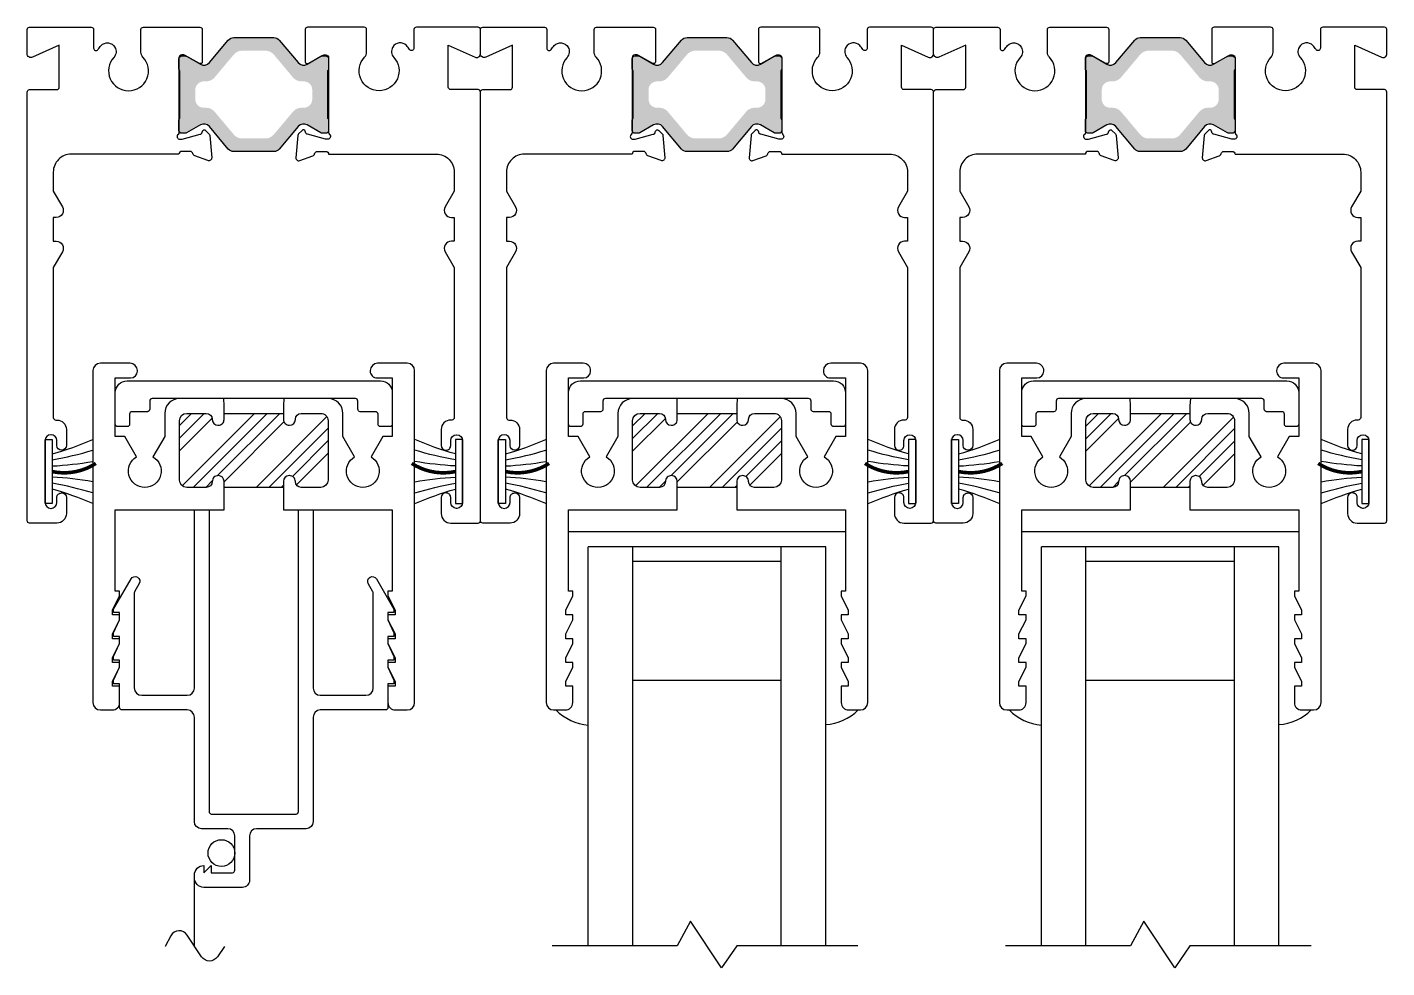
# Model space of a CAD drawing. Extents: x -36.5 to 54.9, y -68.3 to 27.7.
# Drawn here: x -2.86 to 2.87, y 15.66 to 19.62 of the extents above; entities that cross this region are included whole.
import ezdxf

# ---------------------------------------------------------------- set-up
doc = ezdxf.new("R2010")
doc.units = 0
doc.header["$LTSCALE"] = 0.25
doc.header["$MEASUREMENT"] = 0
doc.layers.get('0').update_dxf_attribs({"linetype": 'CONTINUOUS'})
for name, color, linetype in [('FRAME', 1, 'CONTINUOUS'), ('GEOMETRY', 7, 'CONTINUOUS'), ('GLASS-VINYL', 7, 'CONTINUOUS'), ('SASH', 5, 'CONTINUOUS'), ('SEAL', 7, 'CONTINUOUS'), ('VENT', 5, 'CONTINUOUS')]:
    doc.layers.add(name, color=color, linetype=linetype)
doc.styles.get("Standard").update_dxf_attribs({"font": 'simplex.shx'})

# ---------------------------------------------------------------- blocks, each defined once
blk = doc.blocks.new('RALE-SREADER')
at = {"layer": 'GEOMETRY', "color": 1}
blk.add_lwpolyline([(0.1350000000000016, -0.08000000000000185), (0.0699999437849872, -0.08000000000000185, 0.414213562373095), (0.05999994378498741, -0.09000000000000341), (0.05999994378498741, -0.1330000000000027, -0.414213562373095), (0.04999994378498762, -0.1430000000000042), (0.009999999999999787, -0.1430000000000042, -0.414213562373095), (0, -0.1330000000000027), (0, 0, -0.414213562373095), (0.05000000000000071, 0.05000000000000071), (1.115999999999996, 0.05000000000000071, -0.414213562373095), (1.165999999999997, 0), (1.165999999999997, -0.1330000000000027, -0.414213562373095), (1.155999999999997, -0.1430000000000042), (1.116000056215002, -0.1430000000000042, -0.414213562373095), (1.106000056215002, -0.1330000000000027), (1.106000056215002, -0.09000000000000341, 0.414213562373095), (1.096000056215003, -0.08000000000000185), (1.030999999999993, -0.08000000000000185, -0.414213562373095), (1.020999999999994, -0.07000000000000028), (1.020999999999994, -0.03499999999999659, 0.414213562373095), (1.010999999999994, -0.02499999999999858), (0.1549999999999994, -0.02499999999999858, 0.414213562373114), (0.1449999999999996, -0.03499999999999659), (0.1450000000000014, -0.07000000000000028, -0.4142135623731137)], format="xyb", close=True, dxfattribs=at)
blk = doc.blocks.new('3075 TOP RAIL')
h = blk.add_hatch()
h.set_pattern_fill('ANSI34', scale=0.3, style=0)
h.set_pattern_definition([(45, (-1.251662558961418, -5.860402020932271), (-0.1590990257669732, 0.1590990257669732), []), (45, (-1.198629550461418, -5.860402020932271), (-0.1590990257669732, 0.1590990257669732), []), (45, (-1.145596541661418, -5.860402020932271), (-0.1590990257669732, 0.1590990257669732), []), (45, (-1.092563533161418, -5.860402020932271), (-0.1590990257669732, 0.1590990257669732), [])])
h.paths.add_polyline_path([(-0.1250000000000089, 0.3119999999999941), (-0.1250000000000089, 0.2859999999999969, -0.4142135623731111), (-0.1489999999999956, 0.261999999999996), (-0.1510000000000051, 0.261999999999996, -0.4142135623730841), (-0.175000000000006, 0.2859999999999969), (-0.175000000000006, 0.2869999999999875, 0.414213562373095), (-0.2000000000000117, 0.3119999999999932), (-0.2820000000000054, 0.3119999999999932, 0.414213562373095), (-0.3130000000000113, 0.2810000000000015), (-0.3130000000000113, 0.03100000000000147, 0.4142135623730826), (-0.2820000000000054, -4.440892098500626e-15), (-0.2000000000000117, -4.440892098500626e-15, 0.4142135623732927), (-0.174999999999935, 0.02500000000001901, -0.4142135623728921), (-0.1499999999999435, 0.04999999999999272), (-0.1489999999999956, 0.04999999999999272, -0.4142135623730841), (-0.1250000000000089, 0.02599999999999181), (-0.1250000000000058, 0), (0.1249999999999911, 0), (0.1249999999999911, 0.02599999999999181, -0.414213562373095), (0.148999999999992, 0.04999999999999272), (0.1499999999999257, 0.04999999999999272, -0.4142135623732928), (0.1749999999999883, 0.02499999999998437, 0.4142135623728765), (0.199999999999994, -4.440892098500626e-15), (0.2819999999999876, -4.440892098500626e-15, 0.4142135623730866), (0.3129999999999935, 0.03100000000000147), (0.3129999999999935, 0.2810000000000015, 0.4142135623730951), (0.2819999999999876, 0.3119999999999932), (0.199999999999994, 0.3119999999999932, 0.4142135623730951), (0.1749999999999883, 0.2870000000000017), (0.1749999999999883, 0.2859999999999969, -0.414213562373095), (0.1509999999999874, 0.261999999999996), (0.148999999999992, 0.261999999999996, -0.4142135623731057), (0.1249999999999911, 0.2859999999999969), (0.1249999999999911, 0.3119999999999941)])
at = {"color": 7}
for p, q in [((-0.1250000000000053, 0.3119999999999941), (0.1249999999999956, 0.3119999999999941)), ((0.1249999999999982, 0), (-0.1249999999999982, 0))]:
    blk.add_line(p, q, dxfattribs=at)
for points in [[(-0.1489999999999956, 0.04999999999999272), (-0.1499999999999435, 0.04999999999999272, 0.4142135623731003), (-0.174999999999935, 0.02500000000000124, -0.4142135623730846), (-0.2000000000000117, -4.440892098500626e-15), (-0.2820000000000054, -4.440892098500626e-15, -0.4142135623730825), (-0.3130000000000113, 0.03100000000000147), (-0.3130000000000113, 0.2810000000000015, -0.414213562373095), (-0.2820000000000054, 0.3119999999999932), (-0.2000000000000117, 0.3119999999999932, -0.414213562373095), (-0.175000000000006, 0.2869999999999875), (-0.175000000000006, 0.2859999999999969, 0.4142135623730841), (-0.1510000000000051, 0.261999999999996), (-0.1489999999999956, 0.261999999999996, 0.4142135623731111), (-0.1250000000000089, 0.2859999999999969), (-0.1250000000000089, 0.3429999999999849), (-0.1260436310120898, 0.3739999999999908), (-0.1560000000000006, 0.3739999999999908), (-0.3130000000000113, 0.3739999999999908, 0.4142135623730971), (-0.3750000000000089, 0.3119999999999932), (-0.3750000000000089, 0.2144922678357757), (-0.4245000000000037, 0.1287557528611059, -3.732050807568894), (-0.4935000000000063, 0.1287557528611059), (-0.543000000000001, 0.2144922678357757), (-0.5830000000000073, 0.2144922678357757), (-0.5830000000000073, 0.4609999999999799), (-0.5190000000000001, 0.4609999999999799, 0.414213562373095), (-0.4900000000000038, 0.4899999999999762), (-0.4900000000000038, 0.4919999999999858, 0.4142135623730992), (-0.5210000000000097, 0.5229999999999917), (-0.6460000000000097, 0.5229999999999917, 0.4142135623730909), (-0.6770000000000156, 0.4919999999999858), (-0.6770000000000156, -0.9060000000000104, 0.4142135623730909), (-0.6460000000000097, -0.9370000000000163), (-0.5959999999999983, -0.9370000000000163, 0.4142135623730992), (-0.5650000000000066, -0.9060000000000104), (-0.5650000000000066, -0.8370000000000077), (-0.5950000000000077, -0.8370000000000077), (-0.5950000000000077, -0.8170000000000117), (-0.5650000000000066, -0.7570000000000094), (-0.5650000000000066, -0.7369999999999992), (-0.5950000000000077, -0.7369999999999992), (-0.5950000000000077, -0.7170000000000174), (-0.5650000000000066, -0.6570000000000151), (-0.5650000000000066, -0.6370000000000049), (-0.5950000000000077, -0.6370000000000049), (-0.5950000000000077, -0.6170000000000089), (-0.5650000000000066, -0.5570000000000208), (-0.5650000000000066, -0.5370000000000106), (-0.5950000000000077, -0.5370000000000106), (-0.5950000000000077, -0.5170000000000146), (-0.5650000000000066, -0.4570000000000123), (-0.5650000000000066, -0.4370000000000163), (-0.5830000000000073, -0.4370000000000163), (-0.5830000000000073, -0.09400000000001274), (-0.1249999999999947, -0.09400000000001274), (-0.1250000000000089, 0.02599999999999181, 0.4142135623730841)], [(0.5829999999999895, -0.4370000000000163), (0.565000000000003, -0.4370000000000163), (0.565000000000003, -0.4570000000000123), (0.59499999999999, -0.5170000000000146), (0.59499999999999, -0.5370000000000106), (0.565000000000003, -0.5370000000000106), (0.565000000000003, -0.5570000000000208), (0.59499999999999, -0.6170000000000089), (0.59499999999999, -0.6370000000000049), (0.565000000000003, -0.6370000000000049), (0.565000000000003, -0.6570000000000151), (0.59499999999999, -0.7170000000000174), (0.59499999999999, -0.7369999999999992), (0.565000000000003, -0.7369999999999992), (0.565000000000003, -0.7570000000000094), (0.59499999999999, -0.8170000000000117), (0.59499999999999, -0.8370000000000077), (0.565000000000003, -0.8370000000000077), (0.565000000000003, -0.9060000000000104, 0.4142135623731035), (0.5959999999999948, -0.9370000000000163), (0.6459999999999919, -0.9370000000000163, 0.414213562373095), (0.6769999999999978, -0.9060000000000104), (0.6769999999999978, 0.4919999999999858, 0.414213562373095), (0.6459999999999919, 0.5229999999999917), (0.5209999999999919, 0.5229999999999917, 0.414213562373095), (0.489999999999986, 0.4919999999999858), (0.489999999999986, 0.4899999999999762, 0.414213562373095), (0.5189999999999966, 0.4609999999999799), (0.5830000000000037, 0.4609999999999799), (0.5830000000000037, 0.2144922678357615), (0.5429999999999833, 0.2144922678357615), (0.4934999999999885, 0.1287557528611059, -3.732050807568821), (0.4245000000000001, 0.1287557528611059), (0.3749999999999911, 0.2144922678357615), (0.3750000000000053, 0.3119999999999932, 0.414213562373095), (0.3129999999999935, 0.3739999999999908), (0.1559999999999828, 0.3739999999999908), (0.1269563689878961, 0.3739999999999908), (0.1249999999999911, 0.3429999999999849), (0.1249999999999911, 0.2859999999999969, 0.4142135623731058), (0.148999999999992, 0.261999999999996), (0.1509999999999874, 0.261999999999996, 0.414213562373095), (0.1749999999999883, 0.2859999999999969), (0.1749999999999883, 0.2870000000000017, -0.4142135623730951), (0.199999999999994, 0.3119999999999932), (0.2819999999999876, 0.3119999999999932, -0.414213562373095), (0.3129999999999935, 0.2810000000000015), (0.3129999999999935, 0.03100000000000147, -0.4142135623730867), (0.2819999999999876, -4.440892098500626e-15), (0.199999999999994, -4.440892098500626e-15, -0.4142135623730741), (0.1749999999999883, 0.02500000000000124, 0.414213562373095), (0.1499999999999257, 0.04999999999999272), (0.148999999999992, 0.04999999999999272, 0.414213562373095), (0.1249999999999911, 0.02599999999999181), (0.1249999999999911, -0.09400000000001274), (0.5829999999999895, -0.09400000000001274)]]:
    blk.add_lwpolyline(points, format="xyb", close=True)
blk.add_blockref('RALE-SREADER', (-0.5830000000000014, 0.3989999999999894))
blk = doc.blocks.new('3766 SCREEN ADAPTER')
blk.add_line((0.2500093292408889, 1.836319322575617), (0.2499999999999998, 1.544000000000141))
blk.add_lwpolyline([(0.2099999999997881, 1.52800000000015), (0.179999999999787, 1.498000000000134), (0.179999999999787, 1.52800000000015), (0.08999999999979269, 1.52800000000015, 0.4142135623731015), (0.07999999999979268, 1.51800000000015), (0.07999999999979268, 1.373000000000149, 0.414213562373095), (0.1099999999997929, 1.343000000000148), (0.2199999999999993, 1.343000000000148, -0.414213562373095), (0.2499999999999996, 1.313000000000148), (0.2499999999999996, 0.8730000000001468, 0.414213562373095), (0.2799999999999994, 0.8430000000001465), (0.55499999999877, 0.8430000000001474, -0.414213562373095), (0.5649999999987751, 0.8330000000001423), (0.5649999999987751, 0.733000000000148), (0.5899999999987808, 0.733000000000148), (0.5899999999987808, 0.7180000000001474), (0.5649999999987751, 0.6630000000001406), (0.5649999999987751, 0.6330000000001466), (0.5899999999987808, 0.6330000000001466), (0.5899999999987808, 0.618000000000146), (0.5649999999987751, 0.5630000000001463), (0.5649999999987751, 0.5330000000001451), (0.5899999999987808, 0.5330000000001451), (0.5899999999987808, 0.5180000000001446), (0.5649999999987751, 0.463000000000152), (0.5649999999987751, 0.4330000000001508), (0.5899999999987808, 0.4330000000001508), (0.5899999999987808, 0.4180000000001503), (0.5166765158116955, 0.2910000000001407, -0.9999999999999997), (0.4820354996603124, 0.3110000000001438), (0.5016602540366075, 0.3449910716659605, 0.1316524975873982), (0.5029999999987633, 0.3499910716659631), (0.5029999999987633, 0.7500000000001439, 0.414213562373095), (0.4719999999987716, 0.7810000000001427), (0.2799999999999994, 0.7810000000001436, 0.414213562373095), (0.2499999999999991, 0.7510000000001433), (0.2499999999999996, 0), (0.1880000000000002, 0), (0.1879999999999993, 1.271000000000148, 0.414213562373108), (0.177999999999999, 1.281000000000148), (-0.1780000000000013, 1.281000000000147, 0.414213562373095), (-0.1880000000000011, 1.271000000000147), (-0.1879999999999999, 0), (-0.2500000000000007, 0), (-0.2500000000000004, 0.7510000000001398, 0.4142135623730908), (-0.2800000000000002, 0.78100000000014), (-0.472000000001231, 0.7810000000001427, 0.414213562373095), (-0.5030000000012369, 0.7500000000001439), (-0.5030000000012369, 0.3499910716659631, 0.1316524975873955), (-0.5016602540390811, 0.3449910716659605), (-0.4820354996627718, 0.3110000000001438, -0.9999999999999999), (-0.5166765158141406, 0.2910000000001407), (-0.590000000001226, 0.4180000000001503), (-0.590000000001226, 0.4330000000001508), (-0.5650000000012203, 0.4330000000001508), (-0.5650000000012203, 0.4630000000001449), (-0.590000000001226, 0.5180000000001446), (-0.590000000001226, 0.5330000000001451), (-0.5650000000012203, 0.5330000000001451), (-0.5650000000012203, 0.5630000000001463), (-0.590000000001226, 0.618000000000146), (-0.590000000001226, 0.6330000000001466), (-0.5650000000012203, 0.6330000000001395), (-0.5650000000012203, 0.6630000000001406), (-0.590000000001226, 0.7180000000001474), (-0.590000000001226, 0.733000000000148), (-0.5650000000012203, 0.733000000000148), (-0.5650000000012203, 0.8330000000001423, -0.4142135623730951), (-0.5550000000012294, 0.8430000000001474), (-0.2800000000000009, 0.8430000000001474, 0.4142135623730929), (-0.2500000000000009, 0.8730000000001477), (-0.2500000000000009, 1.313000000000145, -0.4142135623730908), (-0.2200000000000011, 1.343000000000146), (-0.01200000000020762, 1.343000000000147, 0.4142135623730929), (0.0179999999997924, 1.373000000000148), (0.0179999999997924, 1.56000000000015, -0.4142135623730972), (0.04799999999979243, 1.590000000000149), (0.21, 1.590000000000147, -0.4142135623730919), (0.2499999999999996, 1.550000000000147), (0.25, 1.538000000000134, -0.4142135623497887), (0.2100000000031832, 1.498000000000134)], format="xyb", close=True)
blk.add_circle((0.1362716369448618, 1.44550000000015), 0.05627163694506976)
blk = doc.blocks.new('3700-HEAD')
h = blk.add_hatch(color=7)
h.dxf.hatch_style = 1
h.paths.add_polyline_path([(1.061323822707466, 2.023597012678121, 0.2216939749053061), (1.038181697357621, 2.034388326019556), (0.8698183026422341, 2.034388326033383, 0.2216939749477652), (0.8466761772876888, 2.023597012692103), (0.7671756660738587, 1.928852497345824, -0.3639701495044677), (0.7289284971606492, 1.922108587029352), (0.671135002898609, 1.95547585547515, 0.1316530883047572), (0.665193685764665, 1.957067833998241), (0.6509259952622444, 1.957067842606301, 0.4142135623734786), (0.6390402913835396, 1.945182138727604), (0.639040300709304, 1.902186165045539, 0.2361684266067066), (0.6430047285520786, 1.894253535861441), (0.6430047285521212, 1.694340671317565, 0.2360679758690442), (0.639040299991585, 1.68641181413525), (0.6390403319993283, 1.643425343938928, 0.4148935497402233), (0.6509228864571953, 1.631515177256421), (0.6651936857648179, 1.631515177256336, 0.1316530883072195), (0.6711350028987858, 1.63310715577942), (0.7289284971605714, 1.666474424225281, -0.3639701495044445), (0.7671756660737955, 1.659730513908914), (0.8466667827400511, 1.564997194489378, 0.2216939749481582), (0.8698089081001172, 1.554205881145624), (1.038191091903486, 1.554205881160176, 0.2216939749024542), (1.061333217252915, 1.564997194501385), (1.140824333909341, 1.659730513908935, -0.3639701495039926), (1.179071502822537, 1.666474424225272), (1.236864997084335, 1.633107155779419, 0.1316530883071739), (1.242806314218301, 1.631515177256336), (1.25707711352592, 1.631515177256421, 0.4142135623712521), (1.26895969999152, 1.643397763722088), (1.26895969925598, 1.686407995726146, 0.2361696624906552), (1.264995271430998, 1.694340671317565), (1.26499527143104, 1.894253535861441, 0.2360679758693688), (1.268959699991598, 1.902182393043775), (1.268959671265475, 1.945152348077763, 0.4149478693164335), (1.257074004720864, 1.957067842606301), (1.2428063070494, 1.957067833998239, 0.1316529348603328), (1.236864997084471, 1.955475855475128), (1.179071502822509, 1.922108587029087, -0.3639701495061961), (1.140824333909447, 1.928852497345507)])
h.paths.add_polyline_path([(1.038444306955399, 1.962400445695025), (1.11881749071998, 1.866614573143527, 0.2216957980130405), (1.155005399299135, 1.849739778885586), (1.164129147798731, 1.849739778885543, -0.4183011198049396), (1.200126360585996, 1.814240745641161), (1.200126360585989, 1.774353461537878, -0.4101377853229674), (1.165118612382249, 1.738854428293468), (1.155005399299135, 1.738854428293421, 0.2216957980129486), (1.11881749071999, 1.721979634035492), (1.038444306955409, 1.626193761483995, -0.2216957979907951), (1.00225639838026, 1.609318967226053), (0.9057436007276616, 1.609318967217868, -0.2216957994918876), (0.8695556919758606, 1.626193761676759), (0.7891825094485665, 1.72197963383441, 0.2216957994703745), (0.7529946007006956, 1.738854428293421), (0.74387091065344, 1.738854428293463, -0.4183016036190713), (0.7078736393971274, 1.774353460722939), (0.7078736393971276, 1.814240746456031, -0.410137763308783), (0.7428813849250437, 1.849739779663157), (0.7529945970683684, 1.849739778885586, 0.2216958196371139), (0.7891825094484669, 1.866614573344478), (0.8695556919758711, 1.96240044550226, -0.2216957994916689), (0.9057436007276386, 1.979275239961139), (1.002256398380237, 1.979275239952954, -0.2216957979908316)], flags=16)
for points in [[(0.1099999999999852, 1.387784609690833), (0.1479807621135194, 1.321999999999996, -0.5773502691896187), (0.1219999999999857, 1.277000000000008), (0.1099999999999852, 1.277000000000008), (0.1099999999999852, 1.177000000000014), (0.1219999999999857, 1.177000000000014, -0.5773502691896415), (0.1479807621135194, 1.131999999999998), (0.1099999999999852, 1.066215390309161), (0.1099999999999852, 0.4340000000000117, 0.4142135623733031), (0.1199999999999761, 0.4240000000000137), (0.1249999999999716, 0.4240000000000137, -0.4142135623734072), (0.1649999999999778, 0.3840000000000146), (0.1649999999999778, 0.3170000000000073, -0.414213562373095), (0.1449999999999818, 0.2970000000000113), (0.1444999999999794, 0.2970000000000113, -0.414213562373095), (0.1249999999999858, 0.3165000000000049), (0.1249999999999716, 0.3375000000000128, 0.4142135623728402), (0.1004999999999825, 0.362000000000009), (0.09949999999997772, 0.3620000000000161, 0.4142135623729252), (0.07499999999998863, 0.3375000000000057), (0.07499999999998863, 0.07650000000001, 0.4142135623729252), (0.09949999999997772, 0.05200000000000671), (0.1004999999999825, 0.05200000000001381, 0.4142135623729252), (0.1249999999999716, 0.07650000000001), (0.1249999999999716, 0.0975000000000179, -0.4142135623732017), (0.1444999999999794, 0.1170000000000044), (0.1454999999999842, 0.1170000000000258, -0.4142135623727748), (0.1649999999999636, 0.0975000000000108), (0.1649999999999778, 0.03000000000000824, -0.4142135623731991), (0.1249999999999716, -0.0099999999999838), (0.009999999999990905, -0.0099999999999838, -0.4142135623726788), (0, 0), (-2.842170943040401e-14, 1.805000000000021, -0.414213562373095), (0.009999999999976694, 1.814999999999998), (0.1249999999999716, 1.815000000000012, 0.4142135623726788), (0.1349999999999625, 1.825000000000031), (0.1349999999999767, 2.003000000000029), (0.02267276954174235, 1.951457849311666, -0.5466243487296897), (-1.4210854715202e-14, 1.966000000000022), (-2.842170943040401e-14, 2.068000000000026, -0.4142135623728869), (0.00999999999995893, 2.078000000000017), (0.2696105213601463, 2.078000000000003, -0.4142135623737194), (0.2796105213601514, 2.067999999999998), (0.2796105213601514, 1.98953418700863, 0.7339412723535294), (0.2978126321386263, 1.983813577008092, -0.03403474851669917), (0.3111879232939394, 2.000453448331555, -0.5057320743497256), (0.3688254908899715, 1.994043740433881), (0.3693494192751494, 1.993136269851206, -0.3275382217185182), (0.3646964847253251, 1.950795388895827, 0.652777520668035), (0.426585771360191, 1.810000000000045, 0.6600274602027022), (0.4873113362390065, 1.952037968349613, -0.1930386204602389), (0.478999037981449, 1.972765814188746), (0.478999037981449, 2.068000000000008, -0.4142135623731341), (0.4889990379814506, 2.078000000000008), (0.7273387152418813, 2.078000000000003, -0.4142135623735113), (0.7373387152418793, 2.067999999999989), (0.737338715241652, 1.932502119615666, -0.5855240683165699), (0.7253633531343304, 1.925781859821829), (0.6655931390299124, 1.959265754330705, 0.1378721067450506), (0.6594400428837481, 1.960995311654974), (0.6507324371330334, 1.960995311655187, 0.4142135623732712), (0.638922490118393, 1.949185364640348), (0.6389224901184924, 1.635655061886915, -0.2134217652852489), (0.6349858411131528, 1.626852447107687, 0.6885002580720195), (0.6428591391229794, 1.606239885314388), (0.6491776281125432, 1.606239885314174, 0.06554346281316337), (0.6522342673213508, 1.60664229950067), (0.7280610674315575, 1.626960029354713, 0.2679491924334644), (0.7364119610508943, 1.635310922974675), (0.7376069913660395, 1.639770836826422, -0.577350269187636), (0.7507792756648719, 1.643300339766704), (0.765098957401154, 1.628980658030677, -0.1763269807095989), (0.7685130703828555, 1.621659069114465), (0.7766602648774814, 1.528536209919572, -0.548618786623735), (0.7608560185060789, 1.516409185153627), (0.7053164651803634, 1.536623929389002, -0.2637246696262264), (0.6977589915646298, 1.545487575343294, 0.3595082375527455), (0.6861622781778216, 1.555063448250385), (0.6507324371330334, 1.555063448250614, 0.4142135623732713), (0.6389224901181656, 1.543253501235775), (0.1849999999999739, 1.543253501235704, 0.4142135623731504), (0.1099999999999994, 1.468253501235772), (0.1099999999999994, 1.388038110926594)], [(1.797999999999988, 1.387784609690833), (1.760019237886453, 1.321999999999996, 0.5773502691896187), (1.785999999999987, 1.277000000000008), (1.797999999999988, 1.277000000000008), (1.797999999999988, 1.177000000000014), (1.785999999999987, 1.177000000000014, 0.5773502691896415), (1.760019237886453, 1.131999999999998), (1.797999999999988, 1.066215390309161), (1.797999999999988, 0.4340000000000117, -0.4142135623733031), (1.787999999999997, 0.4240000000000137), (1.783000000000001, 0.4240000000000137, 0.4142135623734072), (1.742999999999995, 0.3840000000000146), (1.742999999999995, 0.3170000000000073, 0.414213562373095), (1.762999999999991, 0.2970000000000113), (1.763499999999993, 0.2970000000000113, 0.414213562373095), (1.782999999999987, 0.3165000000000049), (1.783000000000001, 0.3375000000000128, -0.4142135623728402), (1.80749999999999, 0.362000000000009), (1.808499999999995, 0.3620000000000161, -0.4142135623729252), (1.832999999999984, 0.3375000000000057), (1.832999999999984, 0.07650000000001, -0.4142135623729252), (1.808499999999995, 0.05200000000000671), (1.80749999999999, 0.05200000000001381, -0.4142135623729252), (1.783000000000001, 0.07650000000001), (1.783000000000001, 0.0975000000000179, 0.4142135623732017), (1.763499999999993, 0.1170000000000044), (1.762499999999989, 0.1170000000000258, 0.4142135623727748), (1.743000000000009, 0.0975000000000108), (1.742999999999995, 0.03000000000000824, 0.4142135623731991), (1.783000000000001, -0.0099999999999838), (1.897999999999982, -0.0099999999999838, 0.4142135623726788), (1.907999999999973, 0), (1.908000000000001, 1.805000000000021, 0.414213562373095), (1.897999999999996, 1.814999999999998), (1.783000000000001, 1.815000000000012, -0.4142135623726788), (1.77300000000001, 1.825000000000031), (1.772999999999996, 2.003000000000029), (1.88532723045823, 1.951457849311666, 0.5466243487296897), (1.907999999999987, 1.966000000000022), (1.908000000000001, 2.068000000000026, 0.4142135623728869), (1.898000000000014, 2.078000000000017), (1.638389478639827, 2.078000000000003, 0.4142135623737194), (1.628389478639821, 2.067999999999998), (1.628389478639821, 1.98953418700863, -0.7339412723535294), (1.610187367861347, 1.983813577008092, 0.03403474851669917), (1.596812076706033, 2.000453448331555, 0.5057320743497256), (1.539174509110001, 1.994043740433881), (1.538650580724823, 1.993136269851206, 0.3275382217185182), (1.543303515274648, 1.950795388895827, -0.652777520668035), (1.481414228639782, 1.810000000000045, -0.6600274602027022), (1.420688663760966, 1.952037968349613, 0.1930386204602389), (1.429000962018524, 1.972765814188746), (1.429000962018524, 2.068000000000008, 0.4142135623731341), (1.419000962018522, 2.078000000000008), (1.180661284758092, 2.078000000000003, 0.4142135623735113), (1.170661284758094, 2.067999999999989), (1.170661284758321, 1.932502119615666, 0.5855240683165699), (1.182636646865642, 1.925781859821829), (1.24240686097006, 1.959265754330705, -0.1378721067450506), (1.248559957116225, 1.960995311654974), (1.257267562866939, 1.960995311655187, -0.4142135623732712), (1.26907750988158, 1.949185364640348), (1.26907750988148, 1.635655061886915, 0.2134217652852489), (1.27301415888682, 1.626852447107687, -0.6885002580720195), (1.265140860876993, 1.606239885314388), (1.25882237188743, 1.606239885314174, -0.06554346281316337), (1.255765732678622, 1.60664229950067), (1.179938932568415, 1.626960029354713, -0.2679491924334644), (1.171588038949078, 1.635310922974675), (1.170393008633933, 1.639770836826422, 0.577350269187636), (1.157220724335101, 1.643300339766704), (1.142901042598819, 1.628980658030677, 0.1763269807095989), (1.139486929617117, 1.621659069114465), (1.131339735122491, 1.528536209919572, 0.548618786623735), (1.147143981493894, 1.516409185153627), (1.202683534819609, 1.536623929389002, 0.2637246696262264), (1.210241008435343, 1.545487575343294, -0.3595082375527455), (1.221837721822151, 1.555063448250385), (1.257267562866939, 1.555063448250614, -0.4142135623732713), (1.269077509881807, 1.543253501235775), (1.722999999999999, 1.543253501235704, -0.4142135623731504), (1.797999999999973, 1.468253501235772), (1.797999999999973, 1.388038110926594)]]:
    blk.add_lwpolyline(points, format="xyb")
at = {"color": 7}
blk.add_lwpolyline([(0.7289284971606591, 1.922108587029346, 0.3639701495037725), (0.7671756660738183, 1.928852497345776), (0.8466761772877192, 2.023597012692139, -0.2216939749458995), (0.8698183026420665, 2.034388326033383), (1.038181697357906, 2.034388326019556, -0.2216939749019481), (1.061323822707401, 2.023597012678199), (1.140824333909471, 1.928852497345478, 0.363970149503774), (1.179071502822318, 1.922108587028976), (1.236864997084602, 1.955475855475203, -0.1316530883066159), (1.242806314218647, 1.957067833998241), (1.257059699991522, 1.957067833998256, -0.4142135623726596), (1.268959699991534, 1.945196443456968), (1.268959699991598, 1.90218239304382, -0.23606797587055), (1.26499527143104, 1.894253535861441), (1.264995271430998, 1.694340671317565, -0.2360679758707013), (1.268959699991534, 1.686411814135187), (1.26895969999152, 1.643397763722039, -0.41421356237292), (1.257077113525803, 1.631515177256421), (1.242806314218647, 1.631515177256336, -0.1316530883065768), (1.236864997084659, 1.633107155779232), (1.17907150282246, 1.666474424225317, 0.3639701495037401), (1.1408243339093, 1.659730513908887), (1.061333217252944, 1.564997194501419, -0.2216939749019308), (1.038191091903592, 1.554205881160176), (0.869808908079527, 1.554205881145624, -0.2216939749053818), (0.846666782729983, 1.564997194501377), (0.7671756660738183, 1.659730513908887, 0.3639701495038271), (0.7289284971606591, 1.666474424225331), (0.6711350028984597, 1.633107155779232, -0.1316530883065768), (0.6651936857644714, 1.631515177256336), (0.650922886457316, 1.631515177256421, -0.41421356237292), (0.6390402999915921, 1.643397763722039), (0.639040299991585, 1.686411814135187, -0.2360679758707014), (0.6430047285521212, 1.694340671317565), (0.6430047285520786, 1.894253535861441, -0.2360679758705498), (0.639040299991521, 1.90218239304382), (0.639040299991585, 1.945196443456968, -0.4142135623726595), (0.650940299991575, 1.957067833998256), (0.6651936857644714, 1.957067833998241, -0.1316530883066175), (0.6711350028985166, 1.955475855475203)], format="xyb", close=True, dxfattribs=at)
blk = doc.blocks.new('*U92')
for centre, radius, start, end in [((-0.3363546849529077, 1.374598471469489), 1.351062180895752, 285.7333345206379, 293.4368222990366), ((-0.2136054874142229, 1.458218265125339), 1.429724515284346, 279.8102808079562, 286.8579121550302), ((-0.03791698734263473, 1.393678669770483), 1.371857557905364, 272.8377203361977, 280.0301119370516), ((-0.03791698734261956, -1.393678669770489), 1.371857557905368, 79.96988806294897, 87.16227966380285), ((-0.2136054874141977, -1.458218265125351), 1.42972451528435, 73.1420878449705, 80.18971919204465), ((-0.3363546849528968, -1.374598471469491), 1.35106218089575, 66.56317770096372, 74.26666547936263)]:
    blk.add_arc(centre, radius, start, end)
at = {"layer": 'SEAL'}
blk.add_lwpolyline([(1.759824107611761e-15, -0.1350000000000016), (1.653273178848947e-17, 0.1350000000000016), (0.03000000000000293, 0.1350000000000016), (0.0300000000000029, -0.1350000000000016)], close=True, dxfattribs=at)
at = {"layer": 'SEAL', "const_width": 0.015}
blk.add_lwpolyline([(0.0300000000000058, -6.661338147750939e-16, 0.199044311851115), (0.2141162525664099, 0.034249640094693)], format="xyb", dxfattribs=at)
at = {"flags": 9}
for tag, p in [('MANUFACTURER_PART_#', (8.517492267046123e-16, -0.1988058451557535)), ('FLEETWOOD_PART_#', (-0.0005562457240841923, -0.2486722113120052))]:
    blk.add_attdef(tag, p, '', height=0.03125, dxfattribs=at)

msp = doc.modelspace()

# ---------------------------------------------------------------- linework, layer by layer
at = {"layer": 'GLASS-VINYL'}
for p, q in [((0.586145474524189, 17.4917484737154), (-0.5798545254758221, 17.4917484737154)), ((2.49414547452419, 17.49174847371543), (1.328145474524179, 17.49174847371543)), ((0.5031091092432707, 17.42974847371543), (-0.4968908907567293, 17.42974847371543)), ((-0.4968908907567418, 15.74892915114028), (-0.4968908907567293, 17.42974847371543)), ((-0.3093908907567418, 15.74892915114028), (-0.3093908907567293, 17.42974847371543)), ((0.3156091092432582, 15.74892915114028), (0.3156091092432707, 17.42974847371543)), ((0.5031091092432581, 15.74892915114028), (0.5031091092432707, 17.42974847371543)), ((2.411109109243272, 17.42974847371543), (1.411109109243272, 17.42974847371543)), ((1.411109109243259, 15.74892915114031), (1.411109109243272, 17.42974847371543)), ((1.598609109243259, 15.74892915114031), (1.598609109243272, 17.42974847371543)), ((2.223609109243259, 15.74892915114031), (2.223609109243272, 17.42974847371543)), ((2.411109109243259, 15.74892915114031), (2.411109109243272, 17.42974847371543)), ((0.3156091092432707, 17.36774847371544), (-0.3093908907567293, 17.36774847371544)), ((2.223609109243272, 17.36774847371544), (1.598609109243272, 17.36774847371544)), ((0.3156091092432707, 16.86674847371543), (-0.3093908907567293, 16.86674847371543)), ((2.223609109243272, 16.86674847371543), (1.598609109243272, 16.86674847371543))]:
    msp.add_line(p, q, dxfattribs=at)
for points in [[(0.638495655075138, 15.74892915114028), (0.1281454745237678, 15.74892915114028), (0.06447030895512817, 15.65666769488689), (-0.06604273244813363, 15.85319507970527), (-0.1218545254762322, 15.74892915114028), (-0.6483729446328486, 15.74892915114028)], [(2.546495655075139, 15.74892915114031), (2.036145474523769, 15.74892915114031), (1.972470308955129, 15.65666769488692), (1.841957267551868, 15.8531950797053), (1.786145474523769, 15.74892915114031), (1.259627055367153, 15.74892915114031)]]:
    msp.add_lwpolyline(points, dxfattribs=at)
for centre, start, end in [((-0.4785398559453267, 16.89665112557367), 224.935627476487, 265.1822568661419), ((0.4867994444957606, 16.8987534168421), 274.2807547195023, 314.2526423149494), ((1.429460144054675, 16.8966511255737), 224.935627476487, 265.1822568661419), ((2.394799444495762, 16.89875341684213), 274.2807547195023, 314.2526423149494)]:
    msp.add_arc(centre, 0.2185, start, end, dxfattribs=at)
at = {"layer": 'SASH'}
msp.add_lwpolyline([(-2.028096612210016, 15.74618614845024), (-2.028096612210016, 15.74618614845024), (-2.05821353486676, 15.702548552578, -0.5305913477462526), (-2.124455771573363, 15.70314046218298), (-2.185271937861931, 15.79471784009759, 0.5672288515942062), (-2.253858958027746, 15.79146621172072), (-2.278096612210016, 15.74618614845024), (-2.278096612210016, 15.74618614845024)], format="xyb", dxfattribs=at)

# ---------------------------------------------------------------- block references
at = {"layer": 'FRAME'}
for p in [(-2.858854525475664, 17.53924847371549), (-0.9508545254756631, 17.53924847371546), (0.9571454745243382, 17.53924847371543)]:
    msp.add_blockref('3700-HEAD', p, dxfattribs=at)
at = {"layer": 'SASH', "rotation": 180}
msp.add_blockref('3766 SCREEN ADAPTER', (-1.904854525476758, 17.5852484737159), dxfattribs=at)
at = {"layer": 'SEAL'}
for p in [(-2.783854525475675, 17.7462484737155), (-0.875854525475674, 17.74624847371547), (1.032145474524327, 17.74624847371544)]:
    msp.add_blockref('*U92', p, dxfattribs=at)
at = {"layer": 'SEAL', "xscale": -1}
for p in [(-1.02585452547568, 17.7462484737155), (0.8821454745243216, 17.74624847371547), (2.790145474524323, 17.74624847371544)]:
    msp.add_blockref('*U92', p, dxfattribs=at)
at = {"layer": 'VENT'}
for p in [(-1.904854525475541, 17.67924847371592), (0.003145474524389513, 17.67924847371545), (1.911145474524391, 17.67924847371548)]:
    msp.add_blockref('3075 TOP RAIL', p, dxfattribs=at)

doc.saveas('drawing.dxf')
